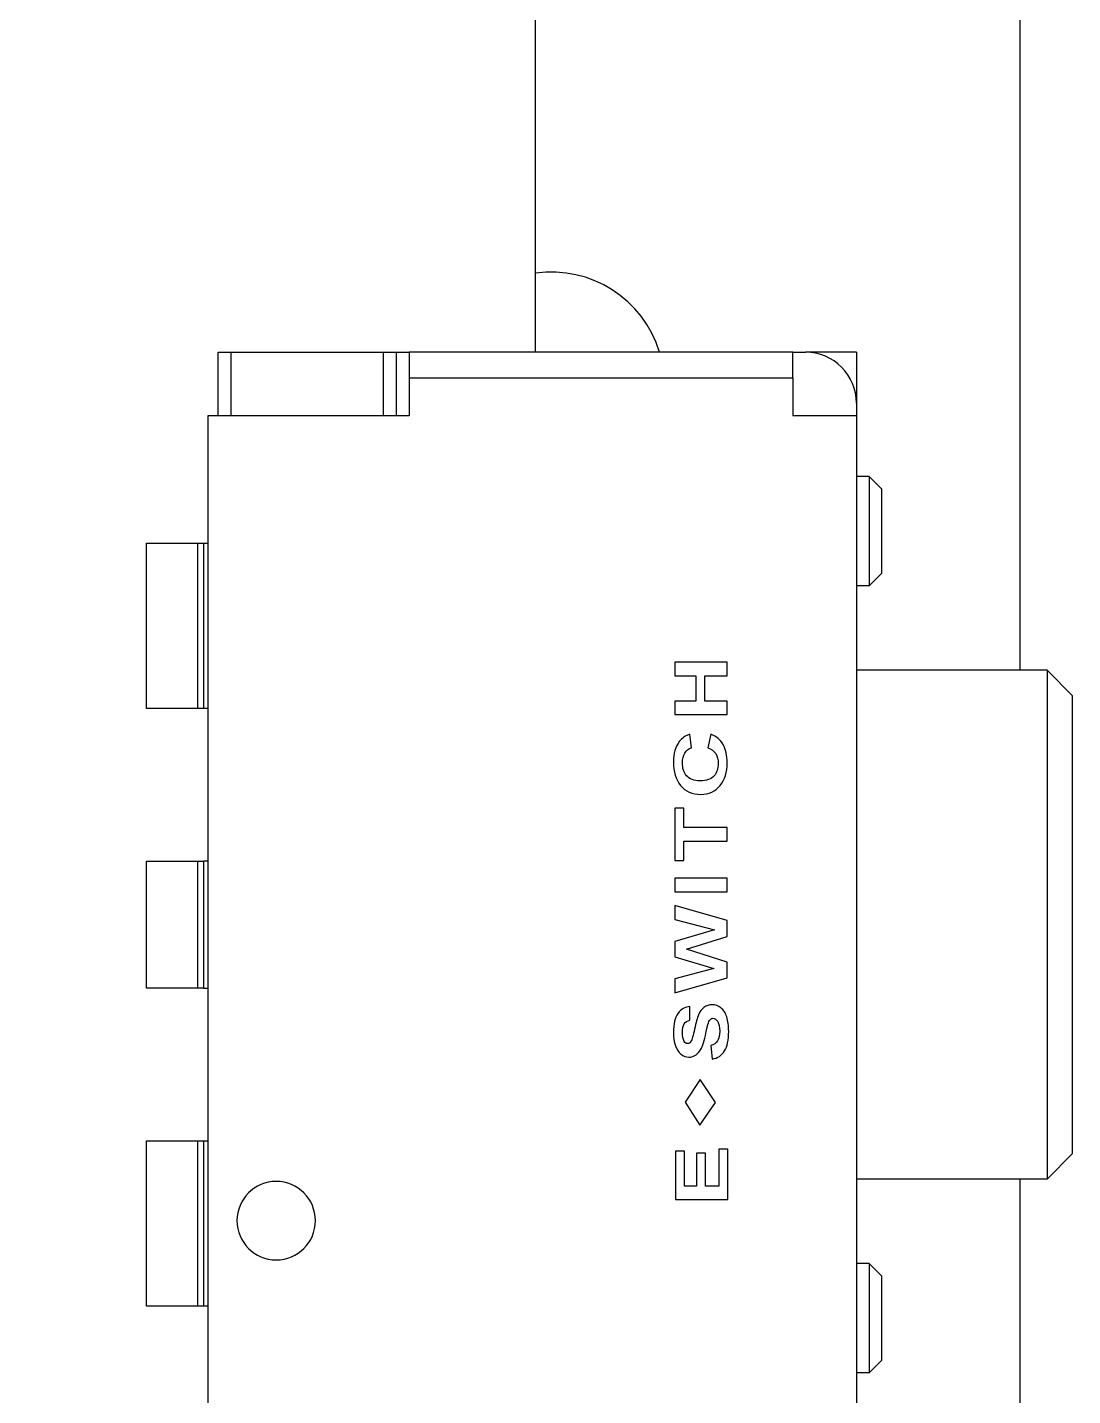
# Model space of a CAD drawing. Extents: x 2.55 to 7.7, y 3.55 to 4.51.
# Drawn here: x 5.1907 to 5.3525, y 3.6883 to 3.9001 of the extents above; entities that cross this region are included whole.
import ezdxf

# ---------------------------------------------------------------- set-up
doc = ezdxf.new("R2010")
doc.units = 0
doc.header["$MEASUREMENT"] = 0
doc.layers.get('0').update_dxf_attribs({"linetype": 'CONTINUOUS'})

msp = doc.modelspace()

# ---------------------------------------------------------------- linework, layer by layer
at = {"color": 7, "linetype": 'CONTINUOUS'}
for p, q in [((5.3443284134, 3.8005582964), (5.3443284134, 3.9321804732)), ((5.2693283965, 3.8497708915), (5.2693283965, 3.9109681002)), ((5.2202149986, 3.8399283697), (5.2202149981, 3.8497708894)), ((5.2202149981, 3.8497708894), (5.2221835021, 3.8497708895)), ((5.2221835021, 3.8497708895), (5.2458055493, 3.8497708905)), ((5.2221835021, 3.8497708895), (5.2221835021, 3.8399283698)), ((5.2458055493, 3.8497708905), (5.2477740533, 3.8497708906)), ((5.2458055497, 3.8399283708), (5.2458055493, 3.8497708905)), ((5.2477740533, 3.8497708906), (5.2477740537, 3.8399283709)), ((5.2477740533, 3.8497708906), (5.2497425572, 3.8497708907)), ((5.3091628845, 3.8497708933), (5.2497425572, 3.8497708907)), ((5.2497425572, 3.8497708907), (5.2497425574, 3.8458338828)), ((5.3091628847, 3.8458338854), (5.3091628845, 3.8497708933)), ((5.3091628845, 3.8497708933), (5.3111313885, 3.8497708934)), ((5.3190054042, 3.8497708937), (5.3111313885, 3.8497708934)), ((5.3190054042, 3.8497708937), (5.3190054046, 3.8418968779)), ((5.2497425574, 3.8458338828), (5.3091628847, 3.8458338854)), ((5.2497425574, 3.8458338828), (5.2497425576, 3.839928371)), ((5.3091628847, 3.8458338854), (5.309162885, 3.8399283736)), ((5.3190054046, 3.8418968779), (5.3190054046, 3.839928374)), ((5.2497425576, 3.839928371), (5.2186117038, 3.8399283696)), ((5.2186117038, 3.8399283696), (5.2186117107, 3.6824480547)), ((5.3190054046, 3.839928374), (5.309162885, 3.8399283736)), ((5.3190054046, 3.839928374), (5.3190054115, 3.682448059)), ((5.320973909, 3.8305704028), (5.3190054047, 3.8305704027)), ((5.320973909, 3.8305704028), (5.3209739097, 3.8136324607)), ((5.322942413, 3.8286018989), (5.320973909, 3.8305704028)), ((5.3229424136, 3.8156009647), (5.322942413, 3.8286018989)), ((5.2091220135, 3.7946527787), (5.2091220124, 3.8202433298)), ((5.2091220124, 3.8202433298), (5.2169794432, 3.8202433302)), ((5.2169794432, 3.8202433302), (5.2169794443, 3.794652779)), ((5.2169794432, 3.8202433302), (5.217906189, 3.8202433302)), ((5.217906189, 3.8202433302), (5.2179061902, 3.794652779)), ((5.217906189, 3.8202433302), (5.2186117049, 3.8202433303)), ((5.3209739097, 3.8136324607), (5.3229424136, 3.8156009647)), ((5.3209739097, 3.8136324607), (5.3190054054, 3.8136324606)), ((5.290907517, 3.8018083486), (5.2909075171, 3.7997052943)), ((5.2989961875, 3.801808349), (5.290907517, 3.8018083486)), ((5.2989961875, 3.7997052947), (5.2989961875, 3.801808349)), ((5.2909075171, 3.7997052943), (5.2941429853, 3.7997052944)), ((5.2941429853, 3.7997052944), (5.2941429855, 3.7957996221)), ((5.2955296145, 3.7997052945), (5.2989961875, 3.7997052947)), ((5.2955296147, 3.7957996222), (5.2955296145, 3.7997052945)), ((5.3485329654, 3.8005582966), (5.3190054064, 3.8005582953)), ((5.3485329654, 3.8005582966), (5.3485329689, 3.7218181391)), ((5.3524699735, 3.7966212889), (5.3485329654, 3.8005582966)), ((5.2909075173, 3.795799622), (5.2909075174, 3.7936965677)), ((5.2941429855, 3.7957996221), (5.2909075173, 3.795799622)), ((5.2989961877, 3.7957996224), (5.2955296147, 3.7957996222)), ((5.2989961878, 3.793696568), (5.2989961877, 3.7957996224)), ((5.3524699766, 3.7257551471), (5.3524699735, 3.7966212889)), ((5.2169794443, 3.794652779), (5.2091220135, 3.7946527787)), ((5.2179061902, 3.794652779), (5.2169794443, 3.794652779)), ((5.2186117058, 3.7946527791), (5.2179061902, 3.794652779)), ((5.2909075174, 3.7936965677), (5.2989961878, 3.793696568)), ((5.2934496712, 3.788562549), (5.2932185662, 3.7906656033)), ((5.2964540344, 3.7906656035), (5.2959918247, 3.7885625491)), ((5.290907518, 3.7792224215), (5.2909075184, 3.7711106406)), ((5.2922941472, 3.7792224216), (5.290907518, 3.7792224215)), ((5.2922941473, 3.7762180583), (5.2922941472, 3.7792224216)), ((5.2989961886, 3.7762180586), (5.2922941473, 3.7762180583)), ((5.2989961887, 3.7741150043), (5.2989961886, 3.7762180586)), ((5.2922941474, 3.774115004), (5.2989961887, 3.7741150043)), ((5.2922941476, 3.7711106407), (5.2922941474, 3.774115004)), ((5.2091220146, 3.7710307314), (5.2169794453, 3.7710307318)), ((5.2091220154, 3.751345692), (5.2091220146, 3.7710307314)), ((5.2169794453, 3.7710307318), (5.2169794462, 3.7513456924)), ((5.2169794453, 3.7710307318), (5.2179061912, 3.7710307318)), ((5.2179061912, 3.7710307318), (5.2179061921, 3.7513456924)), ((5.2186117069, 3.771030732), (5.2179061912, 3.7710307318)), ((5.2909075184, 3.7711106406), (5.2922941476, 3.7711106407)), ((5.2909075185, 3.7683801125), (5.2909075186, 3.7662770582)), ((5.2989961889, 3.7683801128), (5.2909075185, 3.7683801125)), ((5.298996189, 3.7662770585), (5.2989961889, 3.7683801128)), ((5.2909075186, 3.7662770582), (5.298996189, 3.7662770585)), ((5.2909075187, 3.7641474027), (5.2909075188, 3.7619927109)), ((5.2989961892, 3.7618565761), (5.2909075187, 3.7641474027)), ((5.2909075188, 3.7619927109), (5.2970209648, 3.7603919489)), ((5.2989961893, 3.7593451161), (5.2989961892, 3.7618565761)), ((5.2970209648, 3.7603919489), (5.2909075189, 3.758565859)), ((5.2927166368, 3.7573875854), (5.2989961893, 3.7593451161)), ((5.2909075189, 3.758565859), (5.290907519, 3.7562140059)), ((5.2989961895, 3.7553971949), (5.2927166368, 3.7573875854)), ((5.290907519, 3.7562140059), (5.2969270787, 3.7543832222)), ((5.2989961896, 3.7529561498), (5.2989961895, 3.7553971949)), ((5.2969270787, 3.7543832222), (5.2909075192, 3.7527824597)), ((5.2909075192, 3.7506277678), (5.2989961896, 3.7529561498)), ((5.2909075192, 3.7527824597), (5.2909075192, 3.7506277678)), ((5.2169794462, 3.7513456924), (5.2091220154, 3.751345692)), ((5.2179061921, 3.7513456924), (5.2169794462, 3.7513456924)), ((5.2179061921, 3.7513456924), (5.2186117076, 3.7513456925)), ((5.2932185681, 3.7463950582), (5.293218568, 3.7484981125)), ((5.2964540365, 3.742489386), (5.2966851414, 3.7403863317)), ((5.2948343755, 3.73720159), (5.2925023174, 3.7337111077)), ((5.2971720213, 3.7336609733), (5.2948343755, 3.73720159)), ((5.2925023174, 3.7337111077), (5.2947588984, 3.7301713614)), ((5.2947588984, 3.7301713614), (5.2971720213, 3.7336609733)), ((5.2091220176, 3.7021330936), (5.2091220165, 3.7277236448)), ((5.2091220165, 3.7277236448), (5.2169794472, 3.7277236451)), ((5.2169794472, 3.7277236451), (5.2169794483, 3.702133094)), ((5.2169794472, 3.7277236451), (5.2179061931, 3.7277236452)), ((5.2179061931, 3.7277236452), (5.2179061942, 3.702133094)), ((5.2179061931, 3.7277236452), (5.2186117088, 3.7277236454)), ((5.2910101513, 3.7261394448), (5.2910101516, 3.7186285365)), ((5.2923967805, 3.7261394449), (5.2910101513, 3.7261394448)), ((5.2923967807, 3.7207315909), (5.2923967805, 3.7261394449)), ((5.2942456194, 3.7258390086), (5.2942456197, 3.720731591)), ((5.2956322487, 3.7258390087), (5.2942456194, 3.7258390086)), ((5.2956322489, 3.720731591), (5.2956322487, 3.7258390087)), ((5.2990988217, 3.7264398815), (5.2977121925, 3.7264398814)), ((5.2977121925, 3.7264398814), (5.2977121927, 3.7207315911)), ((5.299098822, 3.7186285369), (5.2990988217, 3.7264398815)), ((5.3485329689, 3.7218181391), (5.3524699766, 3.7257551471)), ((5.2942456197, 3.720731591), (5.2923967807, 3.7207315909)), ((5.2977121927, 3.7207315911), (5.2956322489, 3.720731591)), ((5.3485329689, 3.7218181391), (5.3190054098, 3.7218181378)), ((5.3443284134, 3.5491883596), (5.3443284134, 3.7218181389)), ((5.2910101516, 3.7186285365), (5.299098822, 3.7186285369)), ((5.3209739143, 3.7087439725), (5.31900541, 3.7087439724)), ((5.3209739143, 3.7087439725), (5.320973915, 3.6918060305)), ((5.3229424183, 3.7067754687), (5.3209739143, 3.7087439725)), ((5.3229424189, 3.6937745345), (5.3229424183, 3.7067754687)), ((5.2169794483, 3.702133094), (5.2091220176, 3.7021330936)), ((5.2179061942, 3.702133094), (5.2169794483, 3.702133094)), ((5.2186117096, 3.702133094), (5.2179061942, 3.702133094)), ((5.320973915, 3.6918060305), (5.3229424189, 3.6937745345)), ((5.320973915, 3.6918060305), (5.3190054107, 3.6918060304))]:
    msp.add_line(p, q, dxfattribs=at)
for centre, radius, start, end in [((5.2718086947, 3.8447001706), 0.0174803149606303, 16.862855184, 98.1572809993), ((5.3111313888, 3.8418968776), 0.0078740157480319, 2.5045e-06, 90.0000025045), ((4.9193283965, 3.4441325715), 0.3625142328763271, 31.0833828251, 77.5498870828), ((5.2291800586, 3.7153746675), 0.0060715066521655, 90.0000025045, 270.0000025045), ((5.2291800586, 3.7153746675), 0.0060715066521655, 270.0000025045, 90.0000025045)]:
    msp.add_arc(centre, radius, start, end, dxfattribs=at)
msp.add_ellipse((5.2985346814, 3.7521507874), major_axis=(0.006429167031029692, 0.01119750258075358), ratio=0.4035429835, start_param=2.526977141751195, end_param=3.079023567480212, dxfattribs=at)
for points in [[(5.293218566196862, 3.790665603342695), (5.292522844255563, 3.790421498793518), (5.291989617931227, 3.790055341992047), (5.291618887223854, 3.789567132938283)], [(5.298371482662039, 3.789060146925181), (5.29795260505273, 3.789808108188787), (5.297313455623642, 3.790343260375101), (5.296454034374775, 3.790665603484122)], [(5.291618887223854, 3.789567132938283), (5.290990570894786, 3.788747192091317), (5.290676412758912, 3.787681581966745), (5.29067641281623, 3.786370302564567)], [(5.292434976375328, 3.787741043400727), (5.292682932623749, 3.788157272911539), (5.293021164218183, 3.788431108123686), (5.293449671158632, 3.788562549037167)], [(5.295991824727018, 3.788562549148288), (5.296550328170548, 3.788377906011048), (5.296959576390852, 3.788074340153005), (5.297219569387928, 3.78765185157416)], [(5.298996188137275, 3.786224779080479), (5.298996188087209, 3.787370192591687), (5.298787952928796, 3.788315315206587), (5.298371482662039, 3.789060146925181)], [(5.29067641281623, 3.786370302564567), (5.290676412881892, 3.784868120910525), (5.291047143663614, 3.783655422195601), (5.291788605161398, 3.782732206419796)], [(5.292063042041685, 3.786224778777422), (5.292063042015694, 3.786819392348813), (5.292187020126908, 3.787324813889914), (5.292434976375328, 3.787741043400727)], [(5.297219569387928, 3.78765185157416), (5.297479562384978, 3.78722936299534), (5.297609558896293, 3.786725506237899), (5.297609558921875, 3.786140281301837)], [(5.292705802548594, 3.784220305160912), (5.292277295579966, 3.784733550540659), (5.292063042077663, 3.785401708412829), (5.292063042041685, 3.786224778777422)], [(5.294785746410703, 3.783455131471789), (5.29382762413779, 3.783455131429908), (5.293134309517087, 3.783710189326283), (5.292705802548594, 3.784220305160912)], [(5.296963187573746, 3.784201528076339), (5.296529865964526, 3.783703930384484), (5.295804052243511, 3.783455131516301), (5.294785746410703, 3.783455131471789)], [(5.297609558921875, 3.786140281301837), (5.297609558956622, 3.785345376843227), (5.297394101840578, 3.784699125768062), (5.296963187573746, 3.784201528076339)], [(5.297902051172162, 3.782722818051669), (5.298631475877676, 3.78363664525644), (5.298996188199381, 3.784803965599377), (5.298996188137275, 3.786224779080479)], [(5.291788605161398, 3.782732206419796), (5.29253006665907, 3.781812120189083), (5.293570038593523, 3.78135207710298), (5.294908520964756, 3.781352077161487)], [(5.294908520964756, 3.781352077161487), (5.296174783064153, 3.781352077216837), (5.297172626466621, 3.781808990846897), (5.297902051172162, 3.782722818051669)], [(5.293218568040062, 3.748498112495608), (5.292448218475372, 3.748463687465715), (5.291831938837672, 3.748114743158724), (5.291369729126962, 3.747451279574636)], [(5.295396009240616, 3.748385448966772), (5.295044537262937, 3.748113178526606), (5.294767692904149, 3.747734503555869), (5.29456547616425, 3.747249424054563)], [(5.296699585129054, 3.748798548978596), (5.296182006514304, 3.748798548955972), (5.295747481218158, 3.74866084895203), (5.295396009240616, 3.748385448966772)], [(5.298017605111506, 3.748305645680972), (5.29760594954772, 3.748634247899802), (5.297166609553569, 3.74879854899901), (5.296699585129054, 3.748798548978596)], [(5.298931191611276, 3.746906739055591), (5.29873138216616, 3.747510741253576), (5.298426853332903, 3.747977043462036), (5.298017605111506, 3.748305645680972)], [(5.291369729126962, 3.747451279574636), (5.290907519416141, 3.746790945535692), (5.290676414589321, 3.745806703587689), (5.290676414646502, 3.744498553730629)], [(5.292333869826896, 3.745827045703355), (5.292512013151339, 3.746118093406627), (5.292806912586371, 3.746307430898835), (5.293218568131988, 3.746395058179979)], [(5.29456547616425, 3.747249424054563), (5.294360852081799, 3.746767474098295), (5.294155024339713, 3.746021077579955), (5.293947992937994, 3.74501023449954)], [(5.296006270654136, 3.745719076557502), (5.296100156991764, 3.746078974249559), (5.296210894730882, 3.746330902635961), (5.296338483871493, 3.746474861716709)], [(5.296338483871493, 3.746474861716709), (5.296463665669577, 3.74662195034247), (5.296615328237203, 3.746695494659243), (5.296793471574367, 3.74669549466703)], [(5.296793471574367, 3.74669549466703), (5.297072723292112, 3.746695494679237), (5.297317068552448, 3.7465280640264), (5.297526507355379, 3.746193202708521)], [(5.297526507355379, 3.746193202708521), (5.297735946158336, 3.745858341390615), (5.297840665574179, 3.745362308494839), (5.297840665602907, 3.744705104021191)], [(5.299227294824092, 3.744658160905149), (5.299227294784831, 3.745556340352445), (5.299128593713893, 3.746305866402593), (5.298931191611276, 3.746906739055591)], [(5.29206304386457, 3.744522025379587), (5.292063043839264, 3.745100991225414), (5.292153319160039, 3.745535998000003), (5.292333869826896, 3.745827045703355)], [(5.292359147040411, 3.743118424409499), (5.292161744949312, 3.743456415273049), (5.292063043890699, 3.743924282263078), (5.29206304386457, 3.744522025379587)], [(5.293947992937994, 3.74501023449954), (5.293738554193859, 3.74399939141902), (5.293545966830148, 3.743362528980182), (5.293370230846862, 3.743099647183026)], [(5.294756860129402, 3.741649103083952), (5.295089073359823, 3.74210601668493), (5.295375547070066, 3.742899356383502), (5.295616281260132, 3.744029122179668)], [(5.295616281260132, 3.744029122179668), (5.295804053928437, 3.744908524364516), (5.295934050393105, 3.745471842490461), (5.296006270654136, 3.745719076557502)], [(5.297840665602907, 3.744705104021191), (5.297840665630129, 3.744082324543789), (5.297728724230473, 3.743586291638554), (5.297504841403938, 3.743217005305487)], [(5.298577312509331, 3.741644408933272), (5.299010634109686, 3.742345427057436), (5.299227294881273, 3.743350011048062), (5.299227294824092, 3.744658160905149)], [(5.292871910984775, 3.742789822195101), (5.292657657511679, 3.742789822185737), (5.29248673619689, 3.742899356257202), (5.292359147040411, 3.743118424409499)], [(5.293370230846862, 3.743099647183026), (5.29323060499702, 3.742893097199494), (5.293064498376324, 3.74278982220352), (5.292871910984775, 3.742789822195101)], [(5.297504841403938, 3.743217005305487), (5.297280958577265, 3.742850848517538), (5.296930690269495, 3.742608308756007), (5.296454036480625, 3.742489386020893)], [(5.291835550156256, 3.741137422330352), (5.292211095582906, 3.740836986015954), (5.292614325440522, 3.740686767868172), (5.293045239729104, 3.740686767887009)], [(5.293045239729104, 3.740686767887009), (5.293719295599499, 3.740686767916473), (5.29428983573293, 3.741007546315454), (5.294756860129402, 3.741649103083952)], [(5.296685141442434, 3.740386331715326), (5.297513267220037, 3.740524031736486), (5.298143990909002, 3.740943390809134), (5.298577312509331, 3.741644408933272)]]:
    msp.add_open_spline(points, degree=3, dxfattribs=at)

doc.saveas('drawing.dxf')
